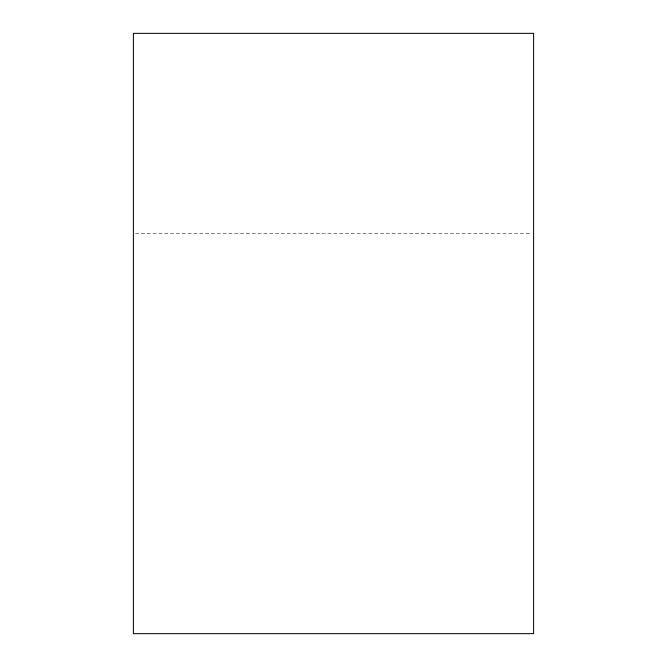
<?xml version="1.0" encoding="UTF-8"?>
<svg xmlns="http://www.w3.org/2000/svg" width="667" height="667" viewBox="0 0 667 667"><rect width="100%" height="100%" fill="white"/><g stroke="black" fill="none" stroke-linecap="round" stroke-linejoin="round"><path stroke-width="0.5" stroke-dasharray="3.33 2.5" d="M135.484 233.45L531.516 233.45"/><path stroke-width="1" d="M533.6 33.35L133.4 33.35L133.4 633.65L533.6 633.65L533.6 33.35"/></g></svg>
